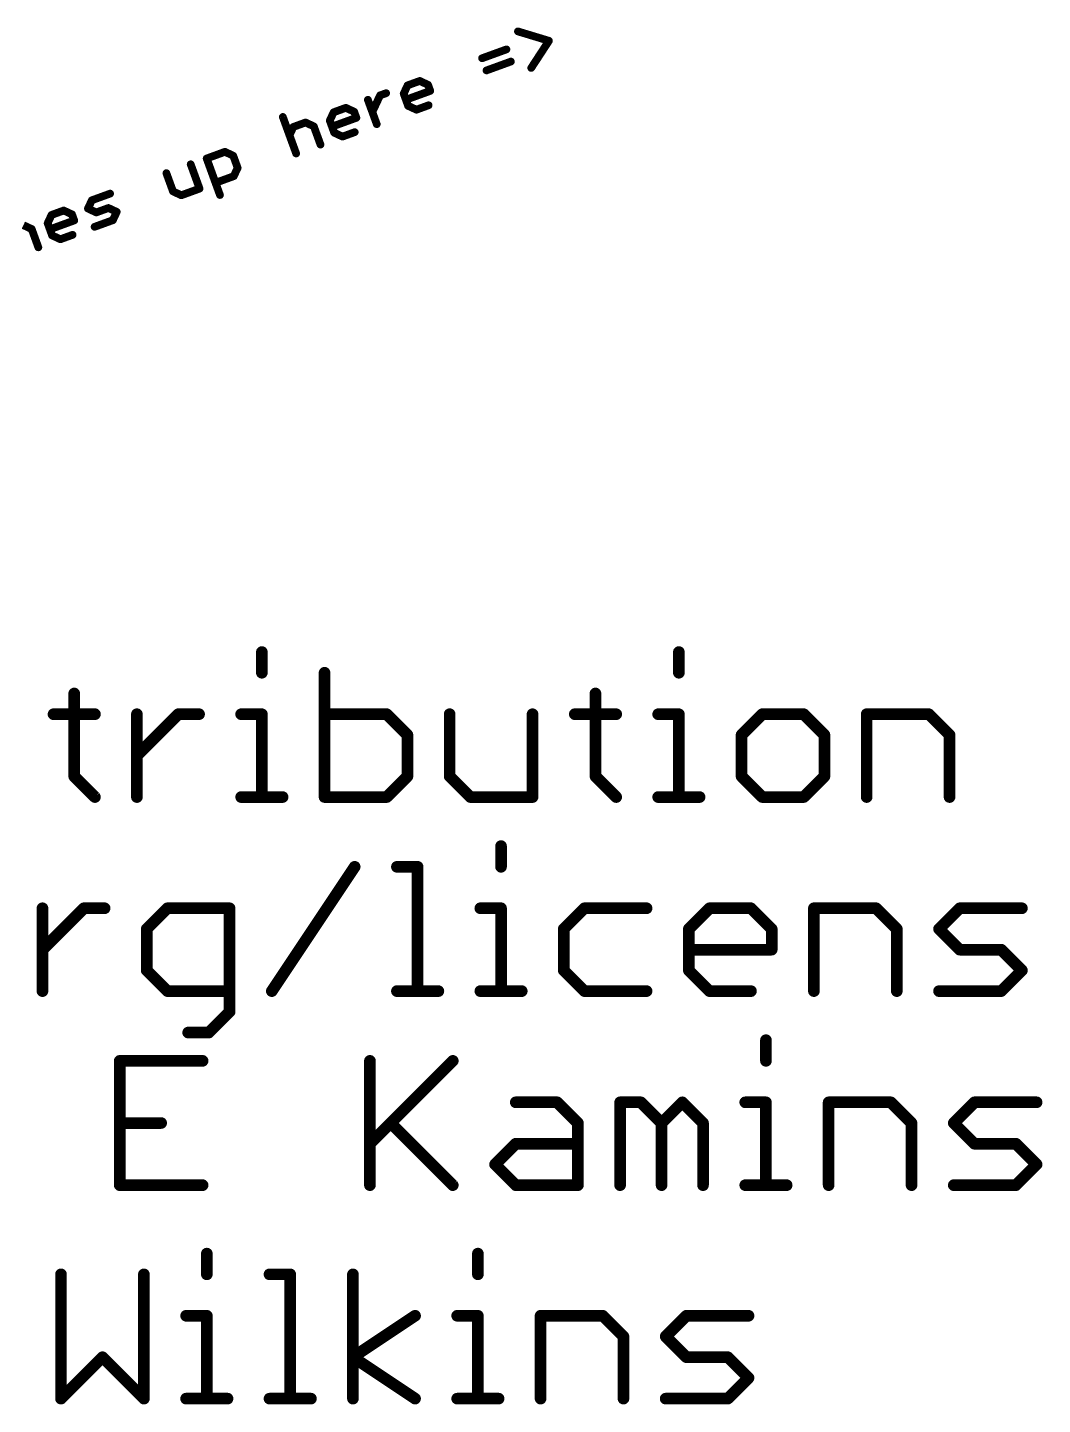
# Model space of a CAD drawing. Extents: x -33 to 81, y -19 to 22.
# Drawn here: x 26.16 to 39.44, y -18.29 to -0.27 of the extents above; entities that cross this region are included whole.
import ezdxf

# ---------------------------------------------------------------- set-up
doc = ezdxf.new("R2010")
doc.units = 0
doc.layers.add('51', color=53, linetype='CONTINUOUS')

msp = doc.modelspace()

# ---------------------------------------------------------------- linework, layer by layer
at = {"layer": '51'}
for points, const_width in [([(32.5801, -0.3165), (32.9856, -0.4394)], 0.1016), ([(32.1106, -0.6677), (32.4291, -0.5518)], 0.1016), ([(32.9856, -0.4394), (32.754, -0.7942)], 0.1016), ([(32.1686, -0.827), (32.4871, -0.711)], 0.1016), ([(30.7754, -1.1537), (30.855, -1.1247)], 0.1016), ([(31.0847, -1.1313), (31.1353, -1.0227)], 0.1016), ([(31.1426, -1.2906), (31.0847, -1.1313)], 0.1016), ([(31.4322, -1.095), (31.1137, -1.2109)], 0.1016), ([(31.1353, -1.0227), (31.2946, -0.9647)], 0.1016), ([(31.2946, -0.9647), (31.4032, -1.0154)], 0.1016), ([(31.4032, -1.0154), (31.4322, -1.095)], 0.1016), ([(30.7321, -1.5302), (30.6161, -1.2116)], 0.1016), ([(30.6741, -1.3709), (30.7754, -1.1537)], 0.1016), ([(31.2513, -1.3412), (31.1426, -1.2906)], 0.1016), ([(31.4105, -1.2832), (31.2513, -1.3412)], 0.1016), ([(29.5033, -1.4364), (29.6772, -1.9141)], 0.1016), ([(30.1177, -1.4833), (30.1683, -1.3746)], 0.1016), ([(30.1756, -1.6425), (30.1177, -1.4833)], 0.1016), ([(30.4652, -1.447), (30.1467, -1.5629)], 0.1016), ([(30.1683, -1.3746), (30.3276, -1.3167)], 0.1016), ([(30.3276, -1.3167), (30.4362, -1.3673)], 0.1016), ([(30.4362, -1.3673), (30.4652, -1.447)], 0.1016), ([(29.5902, -1.6752), (29.6409, -1.5666)], 0.1016), ([(29.6409, -1.5666), (29.8001, -1.5087)], 0.1016), ([(29.8001, -1.5087), (29.9087, -1.5593)], 0.1016), ([(29.9087, -1.5593), (29.9957, -1.7982)], 0.1016), ([(30.2842, -1.6932), (30.1756, -1.6425)], 0.1016), ([(30.4435, -1.6352), (30.2842, -1.6932)], 0.1016), ([(28.5063, -1.9796), (28.7452, -1.8926)], 0.1016), ([(28.6802, -2.4573), (28.5063, -1.9796)], 0.1016), ([(28.7452, -1.8926), (28.8538, -1.9433)], 0.1016), ([(28.8538, -1.9433), (28.9118, -2.1025)], 0.1016), ([(27.9789, -2.1716), (28.0658, -2.4104)], 0.1016), ([(28.4133, -2.3741), (28.2974, -2.0556)], 0.1016), ([(28.8611, -2.2111), (28.6223, -2.2981)], 0.1016), ([(28.9118, -2.1025), (28.8611, -2.2111)], 0.1016), ([(28.1744, -2.4611), (28.4133, -2.3741)], 0.1016), ([(26.9529, -2.6351), (27.0036, -2.5265)], 0.1016), ([(27.0036, -2.5265), (27.2425, -2.4396)], 0.1016), ([(28.0658, -2.4104), (28.1744, -2.4611)], 0.1016), ([(26.4255, -2.8271), (26.4761, -2.7185)], 0.1016), ([(26.4761, -2.7185), (26.6354, -2.6606)], 0.1016), ([(26.6354, -2.6606), (26.744, -2.7112)], 0.1016), ([(26.744, -2.7112), (26.773, -2.7908)], 0.1016), ([(27.0615, -2.6858), (26.9529, -2.6351)], 0.1016), ([(27.2208, -2.6278), (27.0615, -2.6858)], 0.1016), ([(27.3294, -2.6785), (27.2208, -2.6278)], 0.1016), ([(27.2788, -2.7871), (27.3294, -2.6785)], 0.1016), ([(26.1079, -2.8525), (26.2165, -2.9032)], 0.1016), ([(26.2165, -2.9032), (26.3035, -3.1421)], 0.1016), ([(26.4834, -2.9864), (26.4255, -2.8271)], 0.1016), ([(26.773, -2.7908), (26.4545, -2.9068)], 0.1016), ([(27.0399, -2.874), (27.2788, -2.7871)], 0.1016), ([(26.5921, -3.037), (26.4834, -2.9864)], 0.1016), ([(26.7513, -2.9791), (26.5921, -3.037)], 0.1016), ([(29.2287, -8.4396), (29.2287, -8.7108)], 0.1524), ([(34.6859, -8.4396), (34.6859, -8.7108)], 0.1524), ([(30.049, -8.7108), (30.049, -10.3378)], 0.1524), ([(26.773, -8.982), (26.773, -10.0666)], 0.1524), ([(33.5945, -8.982), (33.5945, -10.0666)], 0.1524), ([(26.5018, -9.2531), (27.0442, -9.2531)], 0.1524), ([(27.5933, -10.3378), (27.5933, -9.2531)], 0.1524), ([(27.5933, -9.7955), (28.1356, -9.2531)], 0.1524), ([(28.1356, -9.2531), (28.4068, -9.2531)], 0.1524), ([(28.9576, -9.2531), (29.2287, -9.2531)], 0.1524), ([(29.2287, -9.2531), (29.2287, -10.3378)], 0.1524), ([(30.8625, -9.2531), (30.049, -9.2531)], 0.1524), ([(31.1337, -9.5243), (30.8625, -9.2531)], 0.1524), ([(31.6862, -9.2531), (31.6862, -10.0666)], 0.1524), ([(32.7708, -10.3378), (32.7708, -9.2531)], 0.1524), ([(33.3233, -9.2531), (33.8656, -9.2531)], 0.1524), ([(34.4147, -9.2531), (34.6859, -9.2531)], 0.1524), ([(34.6859, -9.2531), (34.6859, -10.3378)], 0.1524), ([(35.7773, -9.2531), (35.5062, -9.5243)], 0.1524), ([(36.3197, -9.2531), (35.7773, -9.2531)], 0.1524), ([(36.5908, -9.5243), (36.3197, -9.2531)], 0.1524), ([(37.1433, -10.3378), (37.1433, -9.2531)], 0.1524), ([(37.1433, -9.2531), (37.9568, -9.2531)], 0.1524), ([(37.9568, -9.2531), (38.228, -9.5243)], 0.1524), ([(31.1337, -10.0666), (31.1337, -9.5243)], 0.1524), ([(35.5062, -9.5243), (35.5062, -10.0666)], 0.1524), ([(36.5908, -10.0666), (36.5908, -9.5243)], 0.1524), ([(38.228, -9.5243), (38.228, -10.3378)], 0.1524), ([(26.773, -10.0666), (27.0442, -10.3378)], 0.1524), ([(30.8625, -10.3378), (31.1337, -10.0666)], 0.1524), ([(31.6862, -10.0666), (31.9573, -10.3378)], 0.1524), ([(33.5945, -10.0666), (33.8656, -10.3378)], 0.1524), ([(35.5062, -10.0666), (35.7773, -10.3378)], 0.1524), ([(36.3197, -10.3378), (36.5908, -10.0666)], 0.1524), ([(28.9576, -10.3378), (29.4999, -10.3378)], 0.1524), ([(30.049, -10.3378), (30.8625, -10.3378)], 0.1524), ([(31.9573, -10.3378), (32.7708, -10.3378)], 0.1524), ([(34.4147, -10.3378), (34.9571, -10.3378)], 0.1524), ([(35.7773, -10.3378), (36.3197, -10.3378)], 0.1524), ([(32.3586, -10.9796), (32.3586, -11.2508)], 0.1524), ([(29.3588, -12.8778), (30.4435, -11.2508)], 0.1524), ([(30.996, -11.2508), (31.2671, -11.2508)], 0.1524), ([(31.2671, -11.2508), (31.2671, -12.8778)], 0.1524), ([(26.3574, -12.8778), (26.3574, -11.7931)], 0.1524), ([(26.3574, -12.3355), (26.8997, -11.7931)], 0.1524), ([(26.8997, -11.7931), (27.1709, -11.7931)], 0.1524), ([(27.9928, -11.7931), (27.7217, -12.0643)], 0.1524), ([(28.8063, -11.7931), (27.9928, -11.7931)], 0.1524), ([(28.8063, -13.149), (28.8063, -11.7931)], 0.1524), ([(32.0874, -11.7931), (32.3586, -11.7931)], 0.1524), ([(32.3586, -11.7931), (32.3586, -12.8778)], 0.1524), ([(33.45, -11.7931), (33.1789, -12.0643)], 0.1524), ([(34.2635, -11.7931), (33.45, -11.7931)], 0.1524), ([(34.816, -12.0643), (35.0872, -11.7931)], 0.1524), ([(35.0872, -11.7931), (35.6295, -11.7931)], 0.1524), ([(35.6295, -11.7931), (35.9007, -12.0643)], 0.1524), ([(36.4532, -12.8778), (36.4532, -11.7931)], 0.1524), ([(36.4532, -11.7931), (37.2667, -11.7931)], 0.1524), ([(37.2667, -11.7931), (37.5378, -12.0643)], 0.1524), ([(38.0903, -12.0643), (38.3615, -11.7931)], 0.1524), ([(38.3615, -11.7931), (39.175, -11.7931)], 0.1524), ([(27.7217, -12.0643), (27.7217, -12.6066)], 0.1524), ([(33.1789, -12.0643), (33.1789, -12.6066)], 0.1524), ([(34.816, -12.6066), (34.816, -12.0643)], 0.1524), ([(35.9007, -12.0643), (35.9007, -12.3355)], 0.1524), ([(37.5378, -12.0643), (37.5378, -12.8778)], 0.1524), ([(38.3615, -12.3355), (38.0903, -12.0643)], 0.1524), ([(35.9007, -12.3355), (34.816, -12.3355)], 0.1524), ([(38.9038, -12.3355), (38.3615, -12.3355)], 0.1524), ([(39.175, -12.6066), (38.9038, -12.3355)], 0.1524), ([(27.7217, -12.6066), (27.9928, -12.8778)], 0.1524), ([(33.1789, -12.6066), (33.45, -12.8778)], 0.1524), ([(35.0872, -12.8778), (34.816, -12.6066)], 0.1524), ([(38.9038, -12.8778), (39.175, -12.6066)], 0.1524), ([(27.9928, -12.8778), (28.8063, -12.8778)], 0.1524), ([(30.996, -12.8778), (31.5383, -12.8778)], 0.1524), ([(32.0874, -12.8778), (32.6297, -12.8778)], 0.1524), ([(33.45, -12.8778), (34.2635, -12.8778)], 0.1524), ([(35.6295, -12.8778), (35.0872, -12.8778)], 0.1524), ([(38.0903, -12.8778), (38.9038, -12.8778)], 0.1524), ([(28.5352, -13.4201), (28.8063, -13.149)], 0.1524), ([(28.264, -13.4201), (28.5352, -13.4201)], 0.1524), ([(35.8255, -13.5196), (35.8255, -13.7908)], 0.1524), ([(28.4532, -13.7908), (27.3686, -13.7908)], 0.1524), ([(27.3686, -13.7908), (27.3686, -15.4178)], 0.1524), ([(30.6429, -13.7908), (30.6429, -15.4178)], 0.1524), ([(30.6429, -14.8755), (31.7275, -13.7908)], 0.1524), ([(32.5512, -14.3331), (33.0935, -14.3331)], 0.1524), ([(33.0935, -14.3331), (33.3647, -14.6043)], 0.1524), ([(33.9172, -15.4178), (33.9172, -14.3331)], 0.1524), ([(33.9172, -14.3331), (34.1883, -14.3331)], 0.1524), ([(34.1883, -14.3331), (34.4595, -14.6043)], 0.1524), ([(34.4595, -14.6043), (34.7307, -14.3331)], 0.1524), ([(34.7307, -14.3331), (35.0018, -14.6043)], 0.1524), ([(35.5543, -14.3331), (35.8255, -14.3331)], 0.1524), ([(35.8255, -14.3331), (35.8255, -15.4178)], 0.1524), ([(36.6458, -15.4178), (36.6458, -14.3331)], 0.1524), ([(36.6458, -14.3331), (37.4593, -14.3331)], 0.1524), ([(37.4593, -14.3331), (37.7304, -14.6043)], 0.1524), ([(38.2829, -14.6043), (38.5541, -14.3331)], 0.1524), ([(38.5541, -14.3331), (39.3676, -14.3331)], 0.1524), ([(27.3686, -14.6043), (27.9109, -14.6043)], 0.1524), ([(30.914, -14.6043), (31.7275, -15.4178)], 0.1524), ([(33.3647, -14.6043), (33.3647, -15.4178)], 0.1524), ([(34.4595, -14.6043), (34.4595, -15.4178)], 0.1524), ([(35.0018, -14.6043), (35.0018, -15.4178)], 0.1524), ([(37.7304, -14.6043), (37.7304, -15.4178)], 0.1524), ([(38.5541, -14.8755), (38.2829, -14.6043)], 0.1524), ([(32.28, -15.1466), (32.5512, -14.8755)], 0.1524), ([(32.5512, -14.8755), (33.3647, -14.8755)], 0.1524), ([(39.0964, -14.8755), (38.5541, -14.8755)], 0.1524), ([(39.3676, -15.1466), (39.0964, -14.8755)], 0.1524), ([(32.5512, -15.4178), (32.28, -15.1466)], 0.1524), ([(39.0964, -15.4178), (39.3676, -15.1466)], 0.1524), ([(27.3686, -15.4178), (28.4532, -15.4178)], 0.1524), ([(33.3647, -15.4178), (32.5512, -15.4178)], 0.1524), ([(35.5543, -15.4178), (36.0967, -15.4178)], 0.1524), ([(38.2829, -15.4178), (39.0964, -15.4178)], 0.1524), ([(28.5085, -16.3136), (28.5085, -16.5848)], 0.1524), ([(32.0556, -16.3136), (32.0556, -16.5848)], 0.1524), ([(26.6001, -16.5848), (26.6001, -18.2118)], 0.1524), ([(27.6848, -18.2118), (27.6848, -16.5848)], 0.1524), ([(29.3287, -16.5848), (29.5999, -16.5848)], 0.1524), ([(29.5999, -16.5848), (29.5999, -18.2118)], 0.1524), ([(30.4202, -18.2118), (30.4202, -16.5848)], 0.1524), ([(28.2373, -17.1271), (28.5085, -17.1271)], 0.1524), ([(28.5085, -17.1271), (28.5085, -18.2118)], 0.1524), ([(30.4202, -17.6695), (31.2337, -17.1271)], 0.1524), ([(31.7845, -17.1271), (32.0556, -17.1271)], 0.1524), ([(32.0556, -17.1271), (32.0556, -18.2118)], 0.1524), ([(32.8759, -18.2118), (32.8759, -17.1271)], 0.1524), ([(32.8759, -17.1271), (33.6894, -17.1271)], 0.1524), ([(33.6894, -17.1271), (33.9606, -17.3983)], 0.1524), ([(34.5131, -17.3983), (34.7842, -17.1271)], 0.1524), ([(34.7842, -17.1271), (35.5977, -17.1271)], 0.1524), ([(33.9606, -17.3983), (33.9606, -18.2118)], 0.1524), ([(34.7842, -17.6695), (34.5131, -17.3983)], 0.1524), ([(26.6001, -18.2118), (27.1425, -17.6695)], 0.1524), ([(27.1425, -17.6695), (27.6848, -18.2118)], 0.1524), ([(31.2337, -18.2118), (30.4202, -17.6695)], 0.1524), ([(35.3266, -17.6695), (34.7842, -17.6695)], 0.1524), ([(35.5977, -17.9406), (35.3266, -17.6695)], 0.1524), ([(35.3266, -18.2118), (35.5977, -17.9406)], 0.1524), ([(28.2373, -18.2118), (28.7796, -18.2118)], 0.1524), ([(29.3287, -18.2118), (29.8711, -18.2118)], 0.1524), ([(31.7845, -18.2118), (32.3268, -18.2118)], 0.1524), ([(34.5131, -18.2118), (35.3266, -18.2118)], 0.1524)]:
    msp.add_lwpolyline(points, dxfattribs=dict(at, const_width=const_width))
for points, const_width in [([(32.5875, -0.2922, 1), (32.5727, -0.3408)], 0.0508), ([(32.4378, -0.5756, 1), (32.4204, -0.5279)], 0.0508), ([(33.0068, -0.4533, 1), (32.9643, -0.4255)], 0.0508), ([(32.9782, -0.4637, 1), (32.9929, -0.4151)], 0.0508), ([(32.1019, -0.6438, 1), (32.1193, -0.6916)], 0.0508), ([(32.4958, -0.7349, 1), (32.4784, -0.6872)], 0.0508), ([(32.1599, -0.8031, 1), (32.1773, -0.8508)], 0.0508), ([(32.7327, -0.7804, 1), (32.7753, -0.8081)], 0.0508), ([(30.8637, -1.1486, 1), (30.8463, -1.1008)], 0.0508), ([(31.1085, -1.1226, 1), (31.0608, -1.14)], 0.0508), ([(31.1266, -0.9988, 1), (31.144, -1.0465)], 0.0508), ([(31.1583, -1.0334, 1), (31.1123, -1.0119)], 0.0508), ([(31.3053, -0.9417, 1), (31.2838, -0.9877)], 0.0508), ([(31.3033, -0.9886, 1), (31.2859, -0.9408)], 0.0508), ([(31.4271, -1.0067, 1), (31.3793, -1.024)], 0.0508), ([(31.3925, -1.0384, 1), (31.4139, -0.9923)], 0.0508), ([(31.4083, -1.1037, 1), (31.456, -1.0863)], 0.0508), ([(31.4409, -1.1189, 1), (31.4235, -1.0711)], 0.0508), ([(30.64, -1.203, 1), (30.5923, -1.2203)], 0.0508), ([(30.7667, -1.1298, 1), (30.7841, -1.1775)], 0.0508), ([(30.7984, -1.1644, 1), (30.7524, -1.1429)], 0.0508), ([(31.0617, -1.1206, 1), (31.1077, -1.142)], 0.0508), ([(31.105, -1.1871, 1), (31.1223, -1.2348)], 0.0508), ([(31.1534, -1.2675, 1), (31.1319, -1.3136)], 0.0508), ([(31.1188, -1.2992, 1), (31.1665, -1.2819)], 0.0508), ([(31.4192, -1.3071, 1), (31.4018, -1.2594)], 0.0508), ([(29.5271, -1.4277, 1), (29.4794, -1.445)], 0.0508), ([(30.1415, -1.4746, 1), (30.0938, -1.4919)], 0.0508), ([(30.1596, -1.3508, 1), (30.177, -1.3985)], 0.0508), ([(30.1913, -1.3854, 1), (30.1453, -1.3639)], 0.0508), ([(30.3383, -1.2937, 1), (30.3168, -1.3397)], 0.0508), ([(30.3363, -1.3405, 1), (30.3189, -1.2928)], 0.0508), ([(30.4601, -1.3586, 1), (30.4123, -1.376)], 0.0508), ([(30.4255, -1.3903, 1), (30.4469, -1.3443)], 0.0508), ([(30.4413, -1.4556, 1), (30.489, -1.4383)], 0.0508), ([(30.4739, -1.4708, 1), (30.4565, -1.4231)], 0.0508), ([(30.6511, -1.3602, 1), (30.6971, -1.3816)], 0.0508), ([(31.2426, -1.3173, 1), (31.2599, -1.3651)], 0.0508), ([(31.2405, -1.3642, 1), (31.262, -1.3182)], 0.0508), ([(29.6322, -1.5428, 1), (29.6495, -1.5905)], 0.0508), ([(29.6639, -1.5774, 1), (29.6178, -1.5559)], 0.0508), ([(29.8109, -1.4856, 1), (29.7894, -1.5317)], 0.0508), ([(29.8088, -1.5325, 1), (29.7914, -1.4848)], 0.0508), ([(29.9326, -1.5506, 1), (29.8849, -1.568)], 0.0508), ([(29.898, -1.5823, 1), (29.9195, -1.5363)], 0.0508), ([(30.0947, -1.4725, 1), (30.1407, -1.494)], 0.0508), ([(30.138, -1.539, 1), (30.1553, -1.5868)], 0.0508), ([(30.1864, -1.6195, 1), (30.1649, -1.6655)], 0.0508), ([(30.1518, -1.6512, 1), (30.1995, -1.6338)], 0.0508), ([(30.4522, -1.6591, 1), (30.4348, -1.6113)], 0.0508), ([(30.7082, -1.5388, 1), (30.7559, -1.5215)], 0.0508), ([(29.5672, -1.6645, 1), (29.6132, -1.686)], 0.0508), ([(29.9718, -1.8069, 1), (30.0195, -1.7895)], 0.0508), ([(30.2756, -1.6693, 1), (30.2929, -1.717)], 0.0508), ([(30.2735, -1.7162, 1), (30.295, -1.6701)], 0.0508), ([(28.4976, -1.9557, 1), (28.515, -2.0034)], 0.0508), ([(28.5302, -1.9709, 1), (28.4825, -1.9883)], 0.0508), ([(28.7559, -1.8696, 1), (28.7345, -1.9156)], 0.0508), ([(28.7539, -1.9165, 1), (28.7365, -1.8688)], 0.0508), ([(28.8777, -1.9346, 1), (28.83, -1.952)], 0.0508), ([(28.8431, -1.9663, 1), (28.8646, -1.9203)], 0.0508), ([(29.6533, -1.9228, 1), (29.701, -1.9054)], 0.0508), ([(28.0027, -2.1629, 1), (27.955, -2.1802)], 0.0508), ([(28.3212, -2.0469, 1), (28.2735, -2.0643)], 0.0508), ([(28.8698, -2.235, 1), (28.8525, -2.1873)], 0.0508), ([(28.8879, -2.1112, 1), (28.9357, -2.0938)], 0.0508), ([(28.9348, -2.1133, 1), (28.8888, -2.0918)], 0.0508), ([(28.3894, -2.3828, 1), (28.4372, -2.3655)], 0.0508), ([(28.422, -2.398, 1), (28.4046, -2.3503)], 0.0508), ([(28.6136, -2.2742, 1), (28.6309, -2.322)], 0.0508), ([(28.8381, -2.2004, 1), (28.8842, -2.2219)], 0.0508), ([(26.9949, -2.5027, 1), (27.0123, -2.5504)], 0.0508), ([(27.0266, -2.5373, 1), (26.9806, -2.5158)], 0.0508), ([(27.2512, -2.4635, 1), (27.2338, -2.4157)], 0.0508), ([(28.0765, -2.3874, 1), (28.0551, -2.4335)], 0.0508), ([(28.0419, -2.4191, 1), (28.0897, -2.4018)], 0.0508), ([(28.1657, -2.4372, 1), (28.1831, -2.485)], 0.0508), ([(28.1637, -2.4841, 1), (28.1852, -2.4381)], 0.0508), ([(28.6563, -2.466, 1), (28.7041, -2.4487)], 0.0508), ([(26.4674, -2.6946, 1), (26.4848, -2.7424)], 0.0508), ([(26.4991, -2.7292, 1), (26.4531, -2.7078)], 0.0508), ([(26.6461, -2.6375, 1), (26.6246, -2.6836)], 0.0508), ([(26.6441, -2.6844, 1), (26.6267, -2.6367)], 0.0508), ([(26.7679, -2.7025, 1), (26.7201, -2.7199)], 0.0508), ([(26.7333, -2.7342, 1), (26.7547, -2.6882)], 0.0508), ([(26.9637, -2.6121, 1), (26.9422, -2.6582)], 0.0508), ([(26.9299, -2.6244, 1), (26.976, -2.6459)], 0.0508), ([(27.0529, -2.6619, 1), (27.0702, -2.7097)], 0.0508), ([(27.0508, -2.7088, 1), (27.0723, -2.6628)], 0.0508), ([(27.2315, -2.6048, 1), (27.2101, -2.6508)], 0.0508), ([(27.2295, -2.6517, 1), (27.2121, -2.604)], 0.0508), ([(27.3524, -2.6892, 1), (27.3064, -2.6677)], 0.0508), ([(27.3187, -2.7015, 1), (27.3402, -2.6555)], 0.0508), ([(26.2404, -2.8945, 1), (26.1927, -2.9119)], 0.0508), ([(26.2058, -2.9262, 1), (26.2273, -2.8802)], 0.0508), ([(26.4493, -2.8184, 1), (26.4016, -2.8358)], 0.0508), ([(26.4025, -2.8164, 1), (26.4485, -2.8379)], 0.0508), ([(26.4458, -2.8829, 1), (26.4631, -2.9306)], 0.0508), ([(26.7491, -2.7995, 1), (26.7968, -2.7821)], 0.0508), ([(26.7817, -2.8147, 1), (26.7643, -2.767)], 0.0508), ([(27.0312, -2.8502, 1), (27.0486, -2.8979)], 0.0508), ([(27.2557, -2.7763, 1), (27.3018, -2.7978)], 0.0508), ([(27.2875, -2.811, 1), (27.2701, -2.7632)], 0.0508), ([(26.4942, -2.9634, 1), (26.4727, -3.0094)], 0.0508), ([(26.4596, -2.9951, 1), (26.5073, -2.9777)], 0.0508), ([(26.5834, -3.0132, 1), (26.6007, -3.0609)], 0.0508), ([(26.5813, -3.06, 1), (26.6028, -3.014)], 0.0508), ([(26.76, -3.0029, 1), (26.7426, -2.9552)], 0.0508), ([(26.2796, -3.1507, 1), (26.3274, -3.1334)], 0.0508), ([(29.2668, -8.4396, 1), (29.1906, -8.4396)], 0.0762), ([(34.724, -8.4396, 1), (34.6478, -8.4396)], 0.0762), ([(30.0871, -8.7108, 1), (30.0109, -8.7108)], 0.0762), ([(29.1906, -8.7108, 1), (29.2668, -8.7108)], 0.0762), ([(34.6478, -8.7108, 1), (34.724, -8.7108)], 0.0762), ([(26.8111, -8.982, 1), (26.7349, -8.982)], 0.0762), ([(33.6326, -8.982, 1), (33.5564, -8.982)], 0.0762), ([(26.5018, -9.215, 1), (26.5018, -9.2912)], 0.0762), ([(27.0442, -9.2912, 1), (27.0442, -9.215)], 0.0762), ([(27.6314, -9.2531, 1), (27.5552, -9.2531)], 0.0762), ([(28.1356, -9.215, 1), (28.1356, -9.2912)], 0.0762), ([(28.1625, -9.2801, 1), (28.1086, -9.2262)], 0.0762), ([(28.4068, -9.2912, 1), (28.4068, -9.215)], 0.0762), ([(28.9576, -9.215, 1), (28.9576, -9.2912)], 0.0762), ([(29.2668, -9.2531, 1), (29.1906, -9.2531)], 0.0762), ([(29.2287, -9.2912, 1), (29.2287, -9.215)], 0.0762), ([(30.049, -9.215, 1), (30.049, -9.2912)], 0.0762), ([(30.8894, -9.2262, 1), (30.8355, -9.2801)], 0.0762), ([(30.8625, -9.2912, 1), (30.8625, -9.215)], 0.0762), ([(31.7243, -9.2531, 1), (31.6481, -9.2531)], 0.0762), ([(32.8089, -9.2531, 1), (32.7327, -9.2531)], 0.0762), ([(33.3233, -9.215, 1), (33.3233, -9.2912)], 0.0762), ([(33.8656, -9.2912, 1), (33.8656, -9.215)], 0.0762), ([(34.4147, -9.215, 1), (34.4147, -9.2912)], 0.0762), ([(34.724, -9.2531, 1), (34.6478, -9.2531)], 0.0762), ([(34.6859, -9.2912, 1), (34.6859, -9.215)], 0.0762), ([(35.7773, -9.215, 1), (35.7773, -9.2912)], 0.0762), ([(35.8043, -9.2801, 1), (35.7504, -9.2262)], 0.0762), ([(36.3466, -9.2262, 1), (36.2927, -9.2801)], 0.0762), ([(36.3197, -9.2912, 1), (36.3197, -9.215)], 0.0762), ([(37.1814, -9.2531, 1), (37.1052, -9.2531)], 0.0762), ([(37.1433, -9.215, 1), (37.1433, -9.2912)], 0.0762), ([(37.9838, -9.2262, 1), (37.9299, -9.2801)], 0.0762), ([(37.9568, -9.2912, 1), (37.9568, -9.215)], 0.0762), ([(31.1718, -9.5243, 1), (31.0956, -9.5243)], 0.0762), ([(31.1067, -9.5512, 1), (31.1606, -9.4974)], 0.0762), ([(35.5443, -9.5243, 1), (35.4681, -9.5243)], 0.0762), ([(35.4792, -9.4974, 1), (35.5331, -9.5512)], 0.0762), ([(36.6289, -9.5243, 1), (36.5527, -9.5243)], 0.0762), ([(36.5639, -9.5512, 1), (36.6178, -9.4974)], 0.0762), ([(38.2661, -9.5243, 1), (38.1899, -9.5243)], 0.0762), ([(38.2011, -9.5512, 1), (38.2549, -9.4974)], 0.0762), ([(27.5663, -9.7685, 1), (27.6202, -9.8224)], 0.0762), ([(26.7999, -10.0397, 1), (26.746, -10.0936)], 0.0762), ([(26.7349, -10.0666, 1), (26.8111, -10.0666)], 0.0762), ([(31.0956, -10.0666, 1), (31.1718, -10.0666)], 0.0762), ([(31.1606, -10.0936, 1), (31.1067, -10.0397)], 0.0762), ([(31.7131, -10.0397, 1), (31.6592, -10.0936)], 0.0762), ([(31.6481, -10.0666, 1), (31.7243, -10.0666)], 0.0762), ([(33.6214, -10.0397, 1), (33.5675, -10.0936)], 0.0762), ([(33.5564, -10.0666, 1), (33.6326, -10.0666)], 0.0762), ([(35.5331, -10.0397, 1), (35.4792, -10.0936)], 0.0762), ([(35.4681, -10.0666, 1), (35.5443, -10.0666)], 0.0762), ([(36.5527, -10.0666, 1), (36.6289, -10.0666)], 0.0762), ([(36.6178, -10.0936, 1), (36.5639, -10.0397)], 0.0762), ([(28.9576, -10.2997, 1), (28.9576, -10.3759)], 0.0762), ([(29.4999, -10.3759, 1), (29.4999, -10.2997)], 0.0762), ([(30.049, -10.2997, 1), (30.049, -10.3759)], 0.0762), ([(30.8625, -10.3759, 1), (30.8625, -10.2997)], 0.0762), ([(31.9573, -10.2997, 1), (31.9573, -10.3759)], 0.0762), ([(32.7708, -10.3759, 1), (32.7708, -10.2997)], 0.0762), ([(34.4147, -10.2997, 1), (34.4147, -10.3759)], 0.0762), ([(34.9571, -10.3759, 1), (34.9571, -10.2997)], 0.0762), ([(35.7773, -10.2997, 1), (35.7773, -10.3759)], 0.0762), ([(36.3197, -10.3759, 1), (36.3197, -10.2997)], 0.0762), ([(27.0172, -10.3647, 1), (27.0711, -10.3109)], 0.0762), ([(27.5552, -10.3378, 1), (27.6314, -10.3378)], 0.0762), ([(29.1906, -10.3378, 1), (29.2668, -10.3378)], 0.0762), ([(30.0109, -10.3378, 1), (30.0871, -10.3378)], 0.0762), ([(30.8356, -10.3109, 1), (30.8894, -10.3647)], 0.0762), ([(31.9304, -10.3647, 1), (31.9843, -10.3109)], 0.0762), ([(32.7327, -10.3378, 1), (32.8089, -10.3378)], 0.0762), ([(33.8387, -10.3647, 1), (33.8926, -10.3109)], 0.0762), ([(34.6478, -10.3378, 1), (34.724, -10.3378)], 0.0762), ([(35.7504, -10.3647, 1), (35.8043, -10.3109)], 0.0762), ([(36.2927, -10.3109, 1), (36.3466, -10.3647)], 0.0762), ([(37.1052, -10.3378, 1), (37.1814, -10.3378)], 0.0762), ([(38.1899, -10.3378, 1), (38.2661, -10.3378)], 0.0762), ([(32.3967, -10.9796, 1), (32.3205, -10.9796)], 0.0762), ([(30.4752, -11.2719, 1), (30.4118, -11.2297)], 0.0762), ([(30.996, -11.2127, 1), (30.996, -11.2889)], 0.0762), ([(31.3052, -11.2508, 1), (31.229, -11.2508)], 0.0762), ([(31.2671, -11.2889, 1), (31.2671, -11.2127)], 0.0762), ([(32.3205, -11.2508, 1), (32.3967, -11.2508)], 0.0762), ([(26.3955, -11.7931, 1), (26.3193, -11.7931)], 0.0762), ([(26.8997, -11.755, 1), (26.8997, -11.8312)], 0.0762), ([(26.9266, -11.8201, 1), (26.8728, -11.7662)], 0.0762), ([(27.1709, -11.8312, 1), (27.1709, -11.755)], 0.0762), ([(27.9928, -11.755, 1), (27.9928, -11.8312)], 0.0762), ([(28.0198, -11.8201, 1), (27.9659, -11.7662)], 0.0762), ([(28.8444, -11.7931, 1), (28.7682, -11.7931)], 0.0762), ([(28.8063, -11.8312, 1), (28.8063, -11.755)], 0.0762), ([(32.0874, -11.755, 1), (32.0874, -11.8312)], 0.0762), ([(32.3967, -11.7931, 1), (32.3205, -11.7931)], 0.0762), ([(32.3586, -11.8312, 1), (32.3586, -11.755)], 0.0762), ([(33.45, -11.755, 1), (33.45, -11.8312)], 0.0762), ([(33.477, -11.8201, 1), (33.4231, -11.7662)], 0.0762), ([(34.2635, -11.8312, 1), (34.2635, -11.755)], 0.0762), ([(35.0872, -11.755, 1), (35.0872, -11.8312)], 0.0762), ([(35.1141, -11.8201, 1), (35.0602, -11.7662)], 0.0762), ([(35.6564, -11.7662, 1), (35.6026, -11.8201)], 0.0762), ([(35.6295, -11.8312, 1), (35.6295, -11.755)], 0.0762), ([(36.4913, -11.7931, 1), (36.4151, -11.7931)], 0.0762), ([(36.4532, -11.755, 1), (36.4532, -11.8312)], 0.0762), ([(37.2936, -11.7662, 1), (37.2397, -11.8201)], 0.0762), ([(37.2667, -11.8312, 1), (37.2667, -11.755)], 0.0762), ([(38.3615, -11.755, 1), (38.3615, -11.8312)], 0.0762), ([(38.3884, -11.8201, 1), (38.3345, -11.7662)], 0.0762), ([(39.175, -11.8312, 1), (39.175, -11.755)], 0.0762), ([(27.7598, -12.0643, 1), (27.6836, -12.0643)], 0.0762), ([(27.6947, -12.0374, 1), (27.7486, -12.0912)], 0.0762), ([(33.217, -12.0643, 1), (33.1408, -12.0643)], 0.0762), ([(33.1519, -12.0374, 1), (33.2058, -12.0912)], 0.0762), ([(34.8541, -12.0643, 1), (34.7779, -12.0643)], 0.0762), ([(34.7891, -12.0374, 1), (34.843, -12.0912)], 0.0762), ([(35.9388, -12.0643, 1), (35.8626, -12.0643)], 0.0762), ([(35.8737, -12.0912, 1), (35.9276, -12.0374)], 0.0762), ([(37.5759, -12.0643, 1), (37.4997, -12.0643)], 0.0762), ([(37.5109, -12.0912, 1), (37.5648, -12.0374)], 0.0762), ([(38.1173, -12.0374, 1), (38.0634, -12.0912)], 0.0762), ([(38.0634, -12.0374, 1), (38.1173, -12.0912)], 0.0762), ([(26.3304, -12.3085, 1), (26.3843, -12.3624)], 0.0762), ([(34.816, -12.2974, 1), (34.816, -12.3736)], 0.0762), ([(35.8626, -12.3355, 1), (35.9388, -12.3355)], 0.0762), ([(35.9007, -12.3736, 1), (35.9007, -12.2974)], 0.0762), ([(38.3615, -12.2974, 1), (38.3615, -12.3736)], 0.0762), ([(38.3345, -12.3624, 1), (38.3884, -12.3085)], 0.0762), ([(38.9308, -12.3085, 1), (38.8769, -12.3624)], 0.0762), ([(38.9038, -12.3736, 1), (38.9038, -12.2974)], 0.0762), ([(27.7486, -12.5797, 1), (27.6947, -12.6336)], 0.0762), ([(27.6836, -12.6066, 1), (27.7598, -12.6066)], 0.0762), ([(33.2058, -12.5797, 1), (33.1519, -12.6336)], 0.0762), ([(33.1408, -12.6066, 1), (33.217, -12.6066)], 0.0762), ([(34.843, -12.5797, 1), (34.7891, -12.6336)], 0.0762), ([(34.7779, -12.6066, 1), (34.8541, -12.6066)], 0.0762), ([(39.2019, -12.6336, 1), (39.148, -12.5797)], 0.0762), ([(39.148, -12.6336, 1), (39.2019, -12.5797)], 0.0762), ([(26.3193, -12.8778, 1), (26.3955, -12.8778)], 0.0762), ([(27.9928, -12.8397, 1), (27.9928, -12.9159)], 0.0762), ([(27.9659, -12.9047, 1), (28.0198, -12.8509)], 0.0762), ([(28.8063, -12.9159, 1), (28.8063, -12.8397)], 0.0762), ([(29.3271, -12.8567, 1), (29.3905, -12.8989)], 0.0762), ([(30.996, -12.8397, 1), (30.996, -12.9159)], 0.0762), ([(31.229, -12.8778, 1), (31.3052, -12.8778)], 0.0762), ([(31.5383, -12.9159, 1), (31.5383, -12.8397)], 0.0762), ([(32.0874, -12.8397, 1), (32.0874, -12.9159)], 0.0762), ([(32.3205, -12.8778, 1), (32.3967, -12.8778)], 0.0762), ([(32.6297, -12.9159, 1), (32.6297, -12.8397)], 0.0762), ([(33.45, -12.8397, 1), (33.45, -12.9159)], 0.0762), ([(33.4231, -12.9047, 1), (33.477, -12.8509)], 0.0762), ([(34.2635, -12.9159, 1), (34.2635, -12.8397)], 0.0762), ([(35.0872, -12.8397, 1), (35.0872, -12.9159)], 0.0762), ([(35.0602, -12.9047, 1), (35.1141, -12.8509)], 0.0762), ([(35.6295, -12.9159, 1), (35.6295, -12.8397)], 0.0762), ([(36.4151, -12.8778, 1), (36.4913, -12.8778)], 0.0762), ([(37.4997, -12.8778, 1), (37.5759, -12.8778)], 0.0762), ([(38.0903, -12.8397, 1), (38.0903, -12.9159)], 0.0762), ([(38.8769, -12.8509, 1), (38.9308, -12.9047)], 0.0762), ([(38.9038, -12.9159, 1), (38.9038, -12.8397)], 0.0762), ([(28.7682, -13.149, 1), (28.8444, -13.149)], 0.0762), ([(28.8333, -13.1759, 1), (28.7794, -13.122)], 0.0762), ([(28.264, -13.382, 1), (28.264, -13.4582)], 0.0762), ([(28.5082, -13.3932, 1), (28.5621, -13.4471)], 0.0762), ([(28.5352, -13.4582, 1), (28.5352, -13.382)], 0.0762), ([(35.8636, -13.5196, 1), (35.7874, -13.5196)], 0.0762), ([(27.3686, -13.7527, 1), (27.3686, -13.8289)], 0.0762), ([(27.4067, -13.7908, 1), (27.3305, -13.7908)], 0.0762), ([(28.4532, -13.8289, 1), (28.4532, -13.7527)], 0.0762), ([(30.681, -13.7908, 1), (30.6048, -13.7908)], 0.0762), ([(31.7545, -13.8178, 1), (31.7006, -13.7639)], 0.0762), ([(35.7874, -13.7908, 1), (35.8636, -13.7908)], 0.0762), ([(32.5512, -14.295, 1), (32.5512, -14.3712)], 0.0762), ([(33.1205, -14.3062, 1), (33.0666, -14.3601)], 0.0762), ([(33.0935, -14.3712, 1), (33.0935, -14.295)], 0.0762), ([(33.9553, -14.3331, 1), (33.8791, -14.3331)], 0.0762), ([(33.9172, -14.295, 1), (33.9172, -14.3712)], 0.0762), ([(34.2153, -14.3062, 1), (34.1614, -14.3601)], 0.0762), ([(34.1883, -14.3712, 1), (34.1883, -14.295)], 0.0762), ([(34.7576, -14.3062, 1), (34.7037, -14.3601)], 0.0762), ([(34.7576, -14.3601, 1), (34.7037, -14.3062)], 0.0762), ([(35.5543, -14.295, 1), (35.5543, -14.3712)], 0.0762), ([(35.8636, -14.3331, 1), (35.7874, -14.3331)], 0.0762), ([(35.8255, -14.3712, 1), (35.8255, -14.295)], 0.0762), ([(36.6839, -14.3331, 1), (36.6077, -14.3331)], 0.0762), ([(36.6458, -14.295, 1), (36.6458, -14.3712)], 0.0762), ([(37.4862, -14.3062, 1), (37.4323, -14.3601)], 0.0762), ([(37.4593, -14.3712, 1), (37.4593, -14.295)], 0.0762), ([(38.5541, -14.295, 1), (38.5541, -14.3712)], 0.0762), ([(38.581, -14.3601, 1), (38.5272, -14.3062)], 0.0762), ([(39.3676, -14.3712, 1), (39.3676, -14.295)], 0.0762), ([(27.3686, -14.5662, 1), (27.3686, -14.6424)], 0.0762), ([(27.9109, -14.6424, 1), (27.9109, -14.5662)], 0.0762), ([(30.941, -14.5774, 1), (30.8871, -14.6312)], 0.0762), ([(33.4028, -14.6043, 1), (33.3266, -14.6043)], 0.0762), ([(33.3377, -14.6312, 1), (33.3916, -14.5774)], 0.0762), ([(34.4976, -14.6043, 1), (34.4214, -14.6043)], 0.0762), ([(34.4326, -14.5774, 1), (34.4865, -14.6312)], 0.0762), ([(34.4326, -14.6312, 1), (34.4865, -14.5774)], 0.0762), ([(35.0399, -14.6043, 1), (34.9637, -14.6043)], 0.0762), ([(34.9749, -14.6312, 1), (35.0288, -14.5774)], 0.0762), ([(37.7685, -14.6043, 1), (37.6923, -14.6043)], 0.0762), ([(37.7035, -14.6312, 1), (37.7574, -14.5774)], 0.0762), ([(38.3099, -14.5774, 1), (38.256, -14.6312)], 0.0762), ([(38.256, -14.5774, 1), (38.3099, -14.6312)], 0.0762), ([(30.6159, -14.8485, 1), (30.6698, -14.9024)], 0.0762), ([(32.5512, -14.8374, 1), (32.5512, -14.9136)], 0.0762), ([(32.5781, -14.9024, 1), (32.5242, -14.8485)], 0.0762), ([(33.3647, -14.9136, 1), (33.3647, -14.8374)], 0.0762), ([(38.5541, -14.8374, 1), (38.5541, -14.9136)], 0.0762), ([(38.5272, -14.9024, 1), (38.581, -14.8485)], 0.0762), ([(39.1234, -14.8485, 1), (39.0695, -14.9024)], 0.0762), ([(39.0964, -14.9136, 1), (39.0964, -14.8374)], 0.0762), ([(32.307, -15.1197, 1), (32.2531, -15.1736)], 0.0762), ([(32.2531, -15.1197, 1), (32.307, -15.1736)], 0.0762), ([(39.3945, -15.1736, 1), (39.3407, -15.1197)], 0.0762), ([(39.3407, -15.1736, 1), (39.3945, -15.1197)], 0.0762), ([(27.3686, -15.3797, 1), (27.3686, -15.4559)], 0.0762), ([(27.3305, -15.4178, 1), (27.4067, -15.4178)], 0.0762), ([(28.4532, -15.4559, 1), (28.4532, -15.3797)], 0.0762), ([(30.6048, -15.4178, 1), (30.681, -15.4178)], 0.0762), ([(31.7006, -15.4447, 1), (31.7545, -15.3909)], 0.0762), ([(32.5512, -15.3797, 1), (32.5512, -15.4559)], 0.0762), ([(32.5242, -15.4447, 1), (32.5781, -15.3909)], 0.0762), ([(33.3266, -15.4178, 1), (33.4028, -15.4178)], 0.0762), ([(33.3647, -15.4559, 1), (33.3647, -15.3797)], 0.0762), ([(33.8791, -15.4178, 1), (33.9553, -15.4178)], 0.0762), ([(34.4214, -15.4178, 1), (34.4976, -15.4178)], 0.0762), ([(34.9637, -15.4178, 1), (35.0399, -15.4178)], 0.0762), ([(35.5543, -15.3797, 1), (35.5543, -15.4559)], 0.0762), ([(35.7874, -15.4178, 1), (35.8636, -15.4178)], 0.0762), ([(36.0967, -15.4559, 1), (36.0967, -15.3797)], 0.0762), ([(36.6077, -15.4178, 1), (36.6839, -15.4178)], 0.0762), ([(37.6923, -15.4178, 1), (37.7685, -15.4178)], 0.0762), ([(38.2829, -15.3797, 1), (38.2829, -15.4559)], 0.0762), ([(39.0695, -15.3909, 1), (39.1234, -15.4447)], 0.0762), ([(39.0964, -15.4559, 1), (39.0964, -15.3797)], 0.0762), ([(28.5466, -16.3136, 1), (28.4704, -16.3136)], 0.0762), ([(32.0937, -16.3136, 1), (32.0175, -16.3136)], 0.0762), ([(26.6382, -16.5848, 1), (26.562, -16.5848)], 0.0762), ([(27.7229, -16.5848, 1), (27.6467, -16.5848)], 0.0762), ([(28.4704, -16.5848, 1), (28.5466, -16.5848)], 0.0762), ([(29.3287, -16.5467, 1), (29.3287, -16.6229)], 0.0762), ([(29.638, -16.5848, 1), (29.5618, -16.5848)], 0.0762), ([(29.5999, -16.6229, 1), (29.5999, -16.5467)], 0.0762), ([(30.4583, -16.5848, 1), (30.3821, -16.5848)], 0.0762), ([(32.0175, -16.5848, 1), (32.0937, -16.5848)], 0.0762), ([(28.2373, -17.089, 1), (28.2373, -17.1652)], 0.0762), ([(28.5466, -17.1271, 1), (28.4704, -17.1271)], 0.0762), ([(28.5085, -17.1652, 1), (28.5085, -17.089)], 0.0762), ([(31.2548, -17.1588, 1), (31.2125, -17.0954)], 0.0762), ([(31.7845, -17.089, 1), (31.7845, -17.1652)], 0.0762), ([(32.0937, -17.1271, 1), (32.0175, -17.1271)], 0.0762), ([(32.0556, -17.1652, 1), (32.0556, -17.089)], 0.0762), ([(32.914, -17.1271, 1), (32.8378, -17.1271)], 0.0762), ([(32.8759, -17.089, 1), (32.8759, -17.1652)], 0.0762), ([(33.7163, -17.1002, 1), (33.6625, -17.1541)], 0.0762), ([(33.6894, -17.1652, 1), (33.6894, -17.089)], 0.0762), ([(34.7842, -17.089, 1), (34.7842, -17.1652)], 0.0762), ([(34.8112, -17.1541, 1), (34.7573, -17.1002)], 0.0762), ([(35.5977, -17.1652, 1), (35.5977, -17.089)], 0.0762), ([(33.9987, -17.3983, 1), (33.9225, -17.3983)], 0.0762), ([(33.9336, -17.4252, 1), (33.9875, -17.3714)], 0.0762), ([(34.54, -17.3714, 1), (34.4861, -17.4252)], 0.0762), ([(34.4861, -17.3714, 1), (34.54, -17.4252)], 0.0762), ([(27.1694, -17.6425, 1), (27.1155, -17.6964)], 0.0762), ([(27.1694, -17.6964, 1), (27.1155, -17.6425)], 0.0762), ([(30.4413, -17.6378, 1), (30.399, -17.7012)], 0.0762), ([(30.399, -17.6378, 1), (30.4413, -17.7012)], 0.0762), ([(34.7842, -17.6314, 1), (34.7842, -17.7076)], 0.0762), ([(34.7573, -17.6964, 1), (34.8112, -17.6425)], 0.0762), ([(35.3535, -17.6425, 1), (35.2996, -17.6964)], 0.0762), ([(35.3266, -17.7076, 1), (35.3266, -17.6314)], 0.0762), ([(35.6247, -17.9676, 1), (35.5708, -17.9137)], 0.0762), ([(35.5708, -17.9676, 1), (35.6247, -17.9137)], 0.0762), ([(26.562, -18.2118, 1), (26.6382, -18.2118)], 0.0762), ([(26.5732, -18.1849, 1), (26.6271, -18.2387)], 0.0762), ([(27.6467, -18.2118, 1), (27.7229, -18.2118)], 0.0762), ([(27.6579, -18.2387, 1), (27.7117, -18.1849)], 0.0762), ([(28.2373, -18.1737, 1), (28.2373, -18.2499)], 0.0762), ([(28.4704, -18.2118, 1), (28.5466, -18.2118)], 0.0762), ([(28.7796, -18.2499, 1), (28.7796, -18.1737)], 0.0762), ([(29.3287, -18.1737, 1), (29.3287, -18.2499)], 0.0762), ([(29.5618, -18.2118, 1), (29.638, -18.2118)], 0.0762), ([(29.8711, -18.2499, 1), (29.8711, -18.1737)], 0.0762), ([(30.3821, -18.2118, 1), (30.4583, -18.2118)], 0.0762), ([(31.2125, -18.2435, 1), (31.2548, -18.1801)], 0.0762), ([(31.7845, -18.1737, 1), (31.7845, -18.2499)], 0.0762), ([(32.0175, -18.2118, 1), (32.0937, -18.2118)], 0.0762), ([(32.3268, -18.2499, 1), (32.3268, -18.1737)], 0.0762), ([(32.8378, -18.2118, 1), (32.914, -18.2118)], 0.0762), ([(33.9225, -18.2118, 1), (33.9987, -18.2118)], 0.0762), ([(34.5131, -18.1737, 1), (34.5131, -18.2499)], 0.0762), ([(35.2996, -18.1849, 1), (35.3535, -18.2387)], 0.0762), ([(35.3266, -18.2499, 1), (35.3266, -18.1737)], 0.0762)]:
    msp.add_lwpolyline(points, format="xyb", dxfattribs=dict(at, const_width=const_width))

doc.saveas('drawing.dxf')
